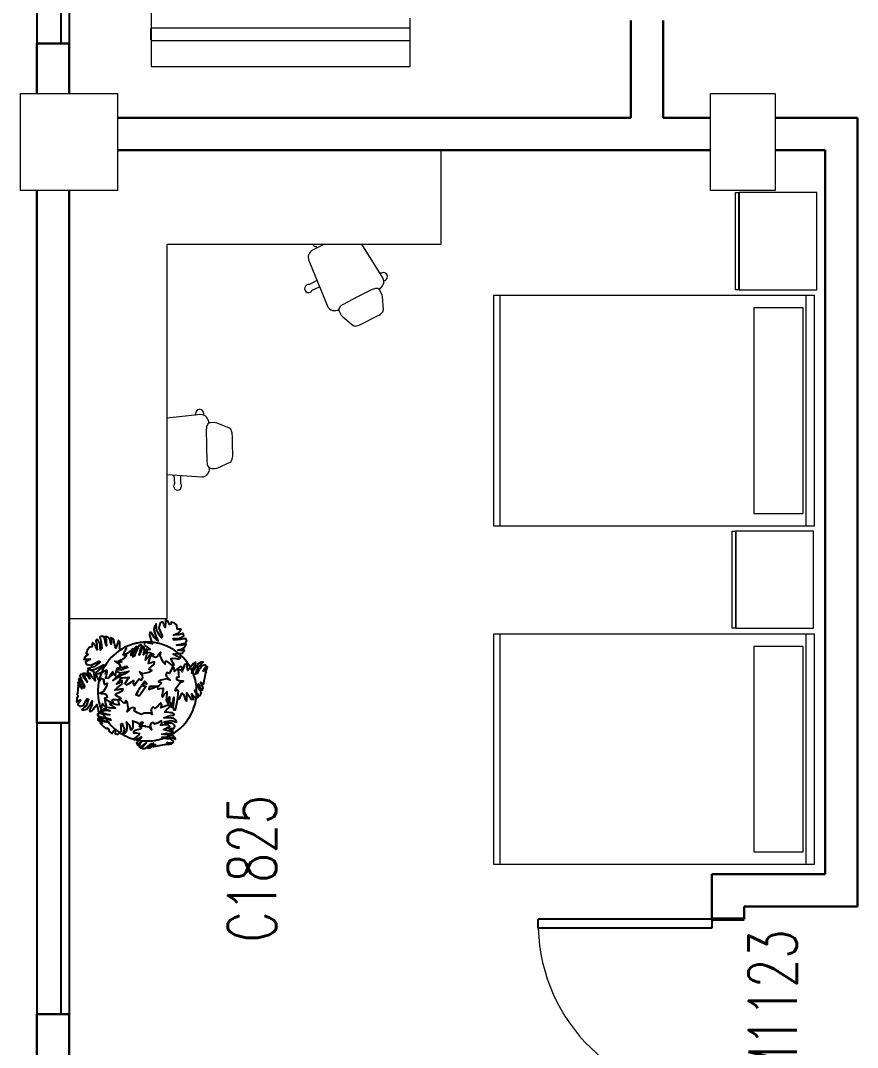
# Model space of a CAD drawing. Header units: inches. Extents: x 675 to 51927, y 19035 to 68555.
# Drawn here: x 8683 to 13852, y 39392 to 45736 of the extents above; entities that cross this region are included whole.
import ezdxf

# ---------------------------------------------------------------- set-up
doc = ezdxf.new("R2010")
doc.units = ezdxf.units.IN
doc.header["$LTSCALE"] = 0.5
doc.header["$MEASUREMENT"] = 0
for name, color, linetype in [('00 plants', 87, 'Continuous'), ('DOOR Single', 242, 'Continuous'), ('Window Exterior', 2, 'Continuous'), ('WINDOW_TEXT', 7, 'Continuous')]:
    doc.layers.add(name, color=color, linetype=linetype)
for name, color, linetype, lineweight in [('00I-FURN', 30, 'Continuous', 9), ('Column', 192, 'Continuous', 13), ('Wall', 113, 'Continuous', 50)]:
    doc.layers.add(name, color=color, linetype=linetype, lineweight=lineweight)
doc.styles.add('_TCH_WINDOW', font='SIMPLEX', dxfattribs={"height": 3.5, "bigfont": 'GBCBIG'})

# ---------------------------------------------------------------- blocks, each defined once
blk = doc.blocks.new('$WINLIB2D$00000004')
at = {"color": 0}
for points in [[(-0.5, 0.5), (-0.5, -0.5)], [(-0.5, 0.5), (0.5, 0.5)], [(0.5, -0.5), (0.5, 0.5)], [(-0.5, 0.2406), (0.5, 0.2406)], [(-0.5, -0.5), (0.5, -0.5)]]:
    blk.add_lwpolyline(points, dxfattribs=at)
blk = doc.blocks.new('$DorLib2D$00000001')
for p, q in [((0.45, 0.975), (0.5, 0.975)), ((0.45, 0), (0.45, 0.975)), ((0.5, 0), (0.5, 0.975)), ((0.5, 0), (0.45, 0))]:
    blk.add_line(p, q)
at = {"lineweight": 13}
blk.add_arc((0.475, 0), 0.975, 91.46928, 180, dxfattribs=at)

msp = doc.modelspace()

# ---------------------------------------------------------------- linework, layer by layer
at = {"layer": '00 plants', "flags": 128}
for points in [[(9447.4, 41881.5), (9457.8, 41871.9), (9471, 41861.8), (9484.2, 41851.5), (9466.7, 41847.7), (9456.3, 41836.6), (9468.1, 41834.2), (9480, 41831.5), (9492.3, 41827.1), (9504.6, 41822.5), (9500.6, 41809), (9516.2, 41804), (9528.1, 41809.9), (9532.9, 41816.1), (9537.6, 41822.3), (9542.2, 41828.4), (9546.7, 41834.5), (9542.8, 41812.2), (9551.7, 41794.4), (9560.4, 41776.8), (9575.5, 41760.7), (9577.4, 41779), (9585.4, 41778.4), (9593.3, 41772.6), (9601.1, 41766.7), (9616.8, 41754.7), (9631.1, 41756), (9626.4, 41765.4), (9621.6, 41774.8), (9612.1, 41793.6), (9623.1, 41796.4), (9642.7, 41794.1), (9652.7, 41793.1), (9662.8, 41792), (9671.7, 41798.5), (9665.8, 41801.3), (9660, 41804.1), (9654.3, 41806.9), (9648.7, 41809.7), (9643.1, 41812.6), (9637.6, 41815.4), (9626.7, 41821), (9637.4, 41823), (9648.1, 41825), (9656.5, 41825.8), (9664.9, 41826.7), (9681.6, 41828.5), (9688.6, 41837.9), (9695.4, 41847.2), (9682.1, 41845.4), (9668.6, 41843.6), (9653.9, 41847), (9666.4, 41849.8), (9678.8, 41852.7), (9688.3, 41858.9), (9697.5, 41864.9), (9701.8, 41874.2), (9705.8, 41883.4), (9695.6, 41880.3), (9685, 41877.1), (9675.5, 41877.4), (9665.8, 41877.6), (9646.2, 41878), (9660.7, 41881.1), (9674.8, 41884.2), (9678.3, 41884.9), (9680, 41885.3), (9681.7, 41885.7), (9688.5, 41887.2), (9701.6, 41890), (9709.9, 41904.7), (9706.8, 41911.8), (9703.6, 41918.8), (9695.8, 41917.4), (9687.8, 41915.8), (9671.2, 41912.4), (9652.2, 41910.9), (9632.7, 41908.9), (9624.9, 41917.9), (9643.5, 41918.5), (9652.7, 41918.6), (9661.8, 41918.6), (9665.7, 41920.9), (9669.6, 41923.2), (9673.5, 41925.4), (9675.4, 41926.4), (9677.3, 41927.5), (9679.1, 41928.5), (9681, 41929.6), (9682.9, 41930.6), (9684.7, 41931.6), (9686.5, 41932.6), (9688.4, 41933.6), (9690.2, 41934.6), (9692, 41935.5), (9689.9, 41942.8), (9687.5, 41950), (9684.2, 41949), (9682.6, 41948.5), (9681, 41948), (9679.3, 41947.4), (9677.7, 41946.9), (9676.1, 41946.3), (9674.4, 41945.7), (9672.8, 41945.1), (9671.1, 41944.5), (9667.8, 41943.3), (9664.5, 41942), (9661.1, 41940.6), (9645, 41940.7), (9628.7, 41939.9), (9636.3, 41943.4), (9640.1, 41945.1), (9643.8, 41946.6), (9647.5, 41948.1), (9651.3, 41949.5), (9655, 41950.8), (9658.7, 41952), (9659.8, 41953.5), (9660.9, 41955), (9662, 41956.5), (9663.1, 41958), (9667.2, 41963.9), (9671.3, 41969.6), (9672.3, 41971), (9673.4, 41972.3), (9674.4, 41973.7), (9675.4, 41975), (9669.1, 41975.6), (9662.8, 41976.2), (9656.6, 41976.7), (9650.3, 41977.1), (9650.2, 41980.1), (9650.1, 41981.6), (9650, 41983.1), (9649.9, 41984.6), (9649.8, 41986.1), (9649.6, 41987.5), (9649.5, 41989), (9649.3, 41990.5), (9649.2, 41991.9), (9649, 41993.4), (9648.8, 41994.9), (9648.6, 41996.3), (9648.4, 41997.8), (9648.1, 41999.2), (9647.9, 42000.7), (9631.3, 42014.5), (9622.4, 42016.9), (9613.7, 42019.1), (9613.5, 42017.7), (9613.2, 42016.3), (9612.9, 42014.8), (9612.6, 42013.4), (9612.3, 42011.9), (9612, 42010.5), (9611.6, 42009), (9611.3, 42007.5), (9603.2, 42005.5), (9594.5, 42023.4), (9586.2, 42027.3), (9577.9, 42030.9), (9577.8, 42019.9), (9577.4, 42008.7), (9576.7, 41997.4), (9576, 41985.8), (9568.9, 42003.5), (9565.5, 42012.4), (9562.2, 42021.4), (9554.3, 42018.3), (9546, 42015.2), (9543.7, 42007.2), (9541.5, 41999.2), (9537.1, 41983), (9542.5, 41970.4), (9547.8, 41957.9), (9553.1, 41945.3), (9558.2, 41932.6), (9552.9, 41923.3), (9546.2, 41933.5), (9539.4, 41943.7), (9532.5, 41953.8), (9525.6, 41963.9), (9522.9, 41985.8), (9521.6, 41996.9), (9520.4, 42008.2), (9515.8, 42001.8), (9511.3, 41995.4), (9508.9, 41983.2), (9506.6, 41971.2), (9512.8, 41952.1), (9518.8, 41933.2), (9525.6, 41918.6), (9532.3, 41903.9), (9521.3, 41913), (9510.3, 41922), (9500.4, 41939), (9490.2, 41956), (9482.5, 41955.9), (9480.1, 41939.2), (9484.1, 41925.9), (9487.8, 41912.7), (9492.6, 41899.4), (9497.3, 41886), (9485.7, 41888.3), (9474.2, 41890.7), (9462.7, 41894), (9451.3, 41897.3)], [(9160.3, 41591), (9160.3, 41579.8), (9161.9, 41557.6), (9165.2, 41535.5), (9170, 41513.8), (9173.4, 41502.4), (9176.5, 41492.4), (9184.4, 41471.6), (9193.9, 41451.4), (9204.8, 41432), (9211.7, 41421.5), (9217.1, 41413.4), (9230.7, 41395.7), (9245.6, 41379.1), (9261.7, 41363.6), (9271.8, 41355.1), (9278.8, 41349.4), (9296.9, 41336.4), (9316, 41324.8), (9321.5, 41321.9), (9335.8, 41314.6), (9348.6, 41309.1), (9356.3, 41305.9), (9377.4, 41298.7), (9399, 41293), (9405.8, 41291.8), (9420.9, 41289), (9443.1, 41286.5), (9465.4, 41285.7), (9487.6, 41286.5), (9495.3, 41287.4), (9509.8, 41289), (9524.9, 41291.8), (9531.7, 41293), (9553.3, 41298.7), (9574.4, 41305.9), (9582.1, 41309.1), (9594.9, 41314.6), (9609.2, 41321.9), (9614.8, 41324.8), (9633.8, 41336.4), (9651.9, 41349.4), (9658.9, 41355.1), (9669.1, 41363.6), (9685.1, 41379.1), (9700, 41395.7), (9713.6, 41413.4), (9719, 41421.5), (9725.9, 41432), (9736.8, 41451.4), (9746.3, 41471.6), (9754.3, 41492.4), (9757.3, 41502.4), (9760.7, 41513.8), (9765.5, 41535.5), (9768.8, 41557.6), (9770.4, 41579.8), (9770.5, 41591), (9770.4, 41602.1), (9768.8, 41624.4), (9765.5, 41646.4), (9760.7, 41668.2), (9757.3, 41679.6), (9754.3, 41689.6), (9746.3, 41710.4), (9736.8, 41730.6), (9725.9, 41750), (9719, 41760.5), (9713.6, 41768.6), (9700, 41786.3), (9685.1, 41802.9), (9669.1, 41818.3), (9658.9, 41826.8), (9651.9, 41832.6), (9633.8, 41845.6), (9614.8, 41857.2), (9609.2, 41860.1), (9594.9, 41867.4), (9582.1, 41872.9), (9574.4, 41876.1), (9553.3, 41883.3), (9531.7, 41889), (9524.9, 41890.2), (9509.8, 41893), (9495.3, 41894.6), (9487.6, 41895.4), (9465.4, 41896.3), (9443.1, 41895.4), (9435.5, 41894.6), (9420.9, 41893), (9405.8, 41890.2), (9399, 41889), (9377.4, 41883.3), (9356.3, 41876.1), (9348.6, 41872.9), (9335.8, 41867.4), (9321.5, 41860.1), (9316, 41857.2), (9296.9, 41845.6), (9278.8, 41832.6), (9271.8, 41826.8), (9261.7, 41818.3), (9245.6, 41802.9), (9230.7, 41786.3), (9217.1, 41768.6), (9211.7, 41760.5), (9204.8, 41750), (9193.9, 41730.6), (9184.4, 41710.4), (9176.5, 41689.6), (9173.4, 41679.6), (9170, 41668.2), (9165.2, 41646.4), (9161.9, 41624.4), (9160.3, 41602.1)], [(9638, 41592.9), (9644.7, 41613.9), (9656.3, 41630.1), (9668.3, 41646.6), (9689.4, 41654.8), (9682.3, 41655.3), (9675, 41655.9), (9667.5, 41656.6), (9659.9, 41657.4), (9649.3, 41664.2), (9647.4, 41679.4), (9661.8, 41682.7), (9661.3, 41694.9), (9660.9, 41707), (9659.1, 41717.7), (9657.4, 41728.3), (9671.7, 41725.4), (9675.3, 41720.9), (9678.7, 41727.3), (9684.4, 41737.8), (9670.6, 41745.5), (9658.9, 41737.3), (9646, 41726.4), (9633, 41715.6), (9632.3, 41733), (9622.3, 41744.6), (9617.6, 41733.7), (9613, 41723), (9606.6, 41712.3), (9600.2, 41701.8), (9586.6, 41707.7), (9580, 41694.6), (9585.1, 41682.9), (9590.9, 41677.4), (9596.5, 41671.9), (9601.9, 41666.4), (9607.2, 41660.9), (9586.2, 41669.3), (9568.1, 41665.2), (9550.5, 41661.4), (9534.8, 41652.3), (9552, 41646.5), (9551.2, 41639.7), (9545.6, 41634.4), (9540, 41629.2), (9529.3, 41619.4), (9530.1, 41606.9), (9538, 41608), (9546.2, 41609.3), (9563.3, 41612.4), (9564.7, 41601.7), (9560.8, 41584.7), (9558.8, 41576), (9556.7, 41567), (9560.7, 41556.6), (9563.8, 41561.2), (9566.9, 41565.7), (9570, 41570.1), (9573.1, 41574.4), (9576.2, 41578.7), (9579.4, 41582.9), (9585.6, 41591.4), (9585.9, 41580.9), (9586, 41570.3), (9585.4, 41562.2), (9584.7, 41554), (9583.2, 41537.3), (9589.1, 41527.4), (9594.8, 41517.4), (9596.5, 41531.2), (9597.8, 41545), (9603.4, 41558), (9603.3, 41545), (9603, 41532), (9605.5, 41520.4), (9607.6, 41508.9), (9613, 41500.8), (9618, 41492.8), (9619.3, 41504.9), (9620.2, 41517.2), (9622.9, 41526.7), (9625.4, 41536.2), (9629.9, 41555.3), (9629.2, 41540), (9628.1, 41524.8), (9627.7, 41521), (9627.5, 41519.1), (9627.3, 41517.2), (9626.4, 41509.6), (9623.9, 41494.5), (9629.6, 41478.6), (9634.8, 41478.5), (9639.9, 41478.5), (9642.6, 41488.1), (9645, 41497.7), (9648.6, 41517), (9653, 41537.2), (9655.5, 41552.3), (9653.6, 41554.9), (9655.6, 41574.6), (9656.7, 41584.3), (9657.8, 41593.9), (9654.6, 41600.9)], [(9437.1, 41633.5), (9437.6, 41626.5), (9445.6, 41625.7), (9453.8, 41625.1), (9456.1, 41624.9), (9456.4, 41624), (9452, 41616.6), (9444, 41603.9), (9435.5, 41590.9), (9426.6, 41577.6), (9417.1, 41564.1), (9417.1, 41564.1), (9414.2, 41564.4), (9410.4, 41565.2), (9406.4, 41566.3), (9402.1, 41567.9), (9397.4, 41569.8), (9394.9, 41571), (9398.4, 41576.9), (9404.7, 41587.3), (9410.7, 41597.1), (9416.5, 41606.4), (9422, 41615.1), (9427.3, 41623.2), (9432.4, 41630.7), (9436.9, 41637.2)], [(9462.9, 41637.2), (9461.1, 41637.4), (9452.8, 41638.3), (9444.7, 41639.4), (9439, 41640.2), (9441.8, 41644.1), (9446.2, 41650), (9450, 41654.9), (9454.1, 41650), (9458.7, 41643.8), (9462.6, 41637.8)], [(9480.6, 41623.8), (9487.4, 41623.6), (9504.7, 41623.6), (9515.8, 41623.7), (9527.1, 41624.1), (9533.4, 41624.4), (9527.5, 41621.8), (9519.6, 41618.5), (9512.2, 41615.5), (9505.1, 41612.7), (9498.5, 41610.3), (9492.4, 41608), (9486.7, 41606.1), (9481.4, 41604.4), (9477.7, 41603.3), (9478.3, 41606.2), (9481.1, 41617.9), (9481.1, 41621.6)], [(9378.4, 41336.2), (9388.3, 41335.7), (9398.4, 41335), (9418.8, 41332.7), (9414, 41324), (9399.7, 41312.1), (9392.5, 41306.1), (9385.2, 41300), (9384.3, 41291.8), (9390.2, 41294.4), (9396.1, 41296.8), (9401.9, 41299.2), (9407.6, 41301.5), (9413.4, 41303.7), (9419.1, 41305.9), (9430.5, 41310.2), (9425, 41302.6), (9419.6, 41295.2), (9414.7, 41289.8), (9409.9, 41284.5), (9400.1, 41274.2), (9402.4, 41266.7), (9404.6, 41259.8), (9412.3, 41267.3), (9420, 41275.4), (9432.4, 41282.3), (9426.1, 41274.1), (9419.9, 41266.3), (9418, 41259.1), (9416.2, 41252.7), (9419.8, 41247.9), (9423.5, 41243.9), (9428.5, 41248.8), (9433.7, 41254.5), (9440.4, 41259), (9447.2, 41263.8), (9460.6, 41274.2), (9453.2, 41265.2), (9445.8, 41257.1), (9443.9, 41255.1), (9443, 41254.2), (9442.1, 41253.3), (9438.5, 41249.8), (9431.2, 41243.8), (9435.2, 41238.4), (9442.2, 41238.4), (9449.2, 41238.7), (9454.1, 41241), (9458.9, 41243.8), (9468.3, 41251), (9480.4, 41260.1), (9492.3, 41270.5), (9504.1, 41271.7), (9491.8, 41262.2), (9485.6, 41257.8), (9479.2, 41253.7), (9478.1, 41251.6), (9476.9, 41249.6), (9475.6, 41247.8), (9474.9, 41246.9), (9474.3, 41246.1), (9473.6, 41245.4), (9472.9, 41244.7), (9472.2, 41244), (9471.5, 41243.4), (9470.8, 41242.9), (9470.1, 41242.4), (9469.3, 41241.9), (9468.6, 41241.5), (9474.6, 41242.4), (9480.8, 41243.9), (9482.7, 41244.3), (9483.6, 41244.6), (9484.5, 41244.9), (9485.4, 41245.2), (9486.3, 41245.6), (9487.2, 41246), (9488.1, 41246.4), (9488.9, 41246.8), (9489.8, 41247.3), (9491.4, 41248.3), (9493.1, 41249.4), (9494.6, 41250.6), (9506.3, 41256.7), (9517.2, 41263.9), (9514.2, 41259.8), (9512.7, 41258), (9511.1, 41256.3), (9509.4, 41254.8), (9507.6, 41253.3), (9506.8, 41252.8), (9504, 41252.5), (9504.2, 41252), (9504.3, 41251.6), (9504.4, 41251.3), (9503.7, 41250.9), (9503.8, 41250.6), (9504, 41250.3), (9504.1, 41250.1), (9504.2, 41250), (9504.5, 41250), (9506.6, 41250.5), (9529.8, 41256), (9560.3, 41262.2), (9574.2, 41264.3), (9579.4, 41264.9), (9597.5, 41266.4), (9606.7, 41266.6), (9615.7, 41267), (9608.4, 41268.5), (9601.1, 41270.7), (9593.7, 41273.4), (9586.1, 41276.5), (9603.6, 41275), (9612.3, 41274), (9620.9, 41272.8), (9624.4, 41276.8), (9627.9, 41281.5), (9623.7, 41285.4), (9619.3, 41289.2), (9610.5, 41297), (9597.8, 41298.2), (9585.1, 41299.5), (9572.4, 41300.9), (9559.7, 41302.5), (9556.4, 41308.9), (9568.4, 41308.9), (9580.4, 41309), (9592.4, 41309.4), (9604.3, 41309.8), (9622, 41304), (9631, 41300.9), (9640.1, 41297.5), (9638.4, 41302.4), (9636.7, 41307.3), (9629.4, 41312.9), (9622.2, 41318.2), (9604.3, 41321), (9586.5, 41324.1), (9571.1, 41325.8), (9555.7, 41328.2), (9569.8, 41330.5), (9583.9, 41332.9), (9603, 41332.2), (9622.2, 41332.2), (9627.2, 41336.5), (9616.8, 41343), (9604.4, 41345.4), (9592.1, 41348.5), (9578.8, 41351.7), (9565.4, 41355.7), (9575, 41360.7), (9584.6, 41365.6), (9594.9, 41369.9), (9605.3, 41374.1), (9595.5, 41384.6), (9580.8, 41384.8), (9563.8, 41383.8), (9546.6, 41382.8), (9555.2, 41395.3), (9552.9, 41409), (9543.1, 41403.8), (9533.1, 41398.5), (9521.4, 41393.8), (9509.7, 41389), (9501.3, 41400.5), (9487.3, 41393.3), (9484.6, 41381.5), (9486.5, 41374.5), (9488.5, 41367.7), (9490.4, 41361.1), (9492.3, 41354.7), (9477.1, 41370.1), (9457.3, 41374.4), (9437.8, 41378.4), (9415.8, 41376.2), (9429.1, 41364.7), (9423.7, 41359.2), (9414.3, 41356.5), (9404.9, 41353.6), (9386.1, 41347.5)]]:
    msp.add_lwpolyline(points, close=True, dxfattribs=at)
for points in [[(9216.9, 41723.1), (9215.2, 41711.2), (9213.6, 41699.5), (9211, 41687.7), (9208.3, 41675.9), (9224.5, 41673.7), (9233.6, 41685.1), (9243.2, 41699.4), (9252.9, 41713.7), (9258, 41696.7), (9270.5, 41687.5), (9272.2, 41699.6), (9274, 41711.7), (9277.5, 41724.4), (9281.2, 41737.2), (9295.6, 41734.7), (9299.2, 41750.8), (9291.9, 41762), (9285, 41766), (9278.2, 41770.1), (9271.6, 41774), (9265, 41777.8), (9288, 41776.4), (9305.2, 41787.1), (9322.1, 41797.7), (9336.6, 41814.4), (9318, 41814.3), (9317.6, 41822.3), (9322.5, 41830.8), (9327.4, 41839.2), (9337.3, 41856), (9334.3, 41870), (9325.7, 41864.4), (9317.1, 41858.7), (9299.5, 41847.2), (9295.6, 41857.9), (9295.9, 41877.6), (9296, 41887.7), (9296, 41897.9), (9289, 41906.1), (9286.8, 41899.9), (9284.6, 41893.9), (9282.3, 41887.9), (9280.1, 41882), (9277.8, 41876.2), (9275.5, 41870.4), (9270.9, 41858.9), (9268.1, 41869.4), (9265.2, 41879.8), (9263.7, 41888.1), (9262.2, 41896.4), (9259.2, 41912.9), (9249.7, 41918.9), (9240.4, 41924.8), (9242.9, 41911.7), (9245.5, 41898.4), (9243.3, 41883.3), (9239.6, 41895.6), (9236.1, 41907.6), (9229.6, 41916.5), (9223.3, 41925.1), (9214.4, 41928.5), (9205.8, 41931.5), (9209, 41921.6), (9212.3, 41911.3), (9212.5, 41901.8), (9212.9, 41892.1), (9213.8, 41872.5), (9209.8, 41886.6), (9206.2, 41900.4), (9205.3, 41903.8), (9204.8, 41905.5), (9204.4, 41907.2), (9202.7, 41913.8), (9199.7, 41926.7), (9186.3, 41933.6), (9180, 41929.9), (9173.8, 41925.9), (9175, 41918.2), (9176.4, 41910.3), (9180, 41894.1), (9182.2, 41875.2), (9185.1, 41855.9), (9177, 41847.2), (9175.5, 41865.7), (9175, 41874.9), (9174.6, 41884), (9172.4, 41887.7), (9170.2, 41891.4), (9168.1, 41895), (9167.1, 41896.9), (9166.2, 41898.7), (9165.2, 41900.4), (9164.3, 41902.2), (9163.4, 41904), (9162.5, 41905.8), (9161.7, 41907.5), (9160.8, 41909.3), (9160, 41911), (9159.2, 41912.7), (9153.1, 41910), (9147.1, 41906.9), (9147.8, 41903.7), (9148.2, 41902.1), (9148.6, 41900.5), (9149, 41898.9), (9149.4, 41897.3), (9149.9, 41895.7), (9150.4, 41894.1), (9150.9, 41892.5), (9151.4, 41890.9), (9152.4, 41887.7), (9153.6, 41884.5), (9154.8, 41881.2), (9155, 41865), (9156.3, 41848.7), (9152.8, 41856), (9151.2, 41859.7), (9149.7, 41863.3), (9148.3, 41866.9), (9147.1, 41870.5), (9145.9, 41874.1), (9144.9, 41877.8), (9143.6, 41878.7), (9142.3, 41879.7), (9141.1, 41880.7), (9139.8, 41881.6), (9135.1, 41885.3), (9130.8, 41888.9), (9129.8, 41889.9), (9128.9, 41890.8), (9127.9, 41891.7), (9127, 41892.7), (9126.1, 41886.2), (9125.2, 41879.8), (9124.5, 41873.4), (9123.8, 41867.1), (9121.4, 41866.7), (9120.3, 41866.5), (9119.1, 41866.2), (9117.9, 41866), (9116.8, 41865.8), (9115.7, 41865.5), (9114.5, 41865.3), (9113.4, 41865), (9112.3, 41864.7), (9111.2, 41864.4), (9110.2, 41864.1), (9109.1, 41863.8), (9108, 41863.5), (9107, 41863.1), (9106, 41862.7), (9094.2, 41844.8), (9091, 41835.6), (9088.1, 41826.5), (9089.1, 41826.3), (9090.2, 41826.2), (9091.3, 41826), (9092.4, 41825.8), (9093.5, 41825.6), (9094.6, 41825.4), (9095.8, 41825.2), (9096.9, 41825), (9098.2, 41817), (9082.5, 41806.6), (9078.5, 41797.8), (9074.9, 41789), (9084.7, 41790), (9094.8, 41790.7), (9105.3, 41791.1), (9115.9, 41791.5), (9099.8, 41782.6), (9091.6, 41778.4), (9083.3, 41774.2), (9086.3, 41766.6), (9089.7, 41758.6), (9097.4, 41757.1), (9105.1, 41755.7), (9120.8, 41752.9), (9132.4, 41759.6), (9143.9, 41766.1), (9155.5, 41772.7), (9167.3, 41779.1), (9176.6, 41774.7), (9167.3, 41766.9), (9158, 41759.1), (9148.8, 41751.2), (9139.7, 41743.3), (9119.1, 41738.5), (9108.6, 41736.1), (9097.9, 41733.7), (9104.4, 41729.8), (9110.8, 41725.9), (9122.6, 41724.7), (9134.2, 41723.7)], [(9291.4, 41706.8), (9307.7, 41708.6), (9324, 41710.2), (9337.8, 41713.4), (9352.1, 41716.2), (9340.6, 41708.1), (9329.2, 41699.9), (9312.5, 41694.3), (9296.1, 41688.4), (9293.2, 41681.3), (9304.2, 41675.6), (9315.6, 41676.5), (9327.4, 41677.1), (9340.1, 41678.4), (9353.6, 41679.5), (9346.8, 41669.3), (9340.1, 41659.3), (9332.4, 41649.5), (9324.7, 41639.9), (9337.4, 41632.2), (9350.7, 41639.2), (9365.7, 41648.6), (9380.9, 41658.1), (9378.2, 41640.6), (9385.8, 41627.6), (9392.7, 41638), (9399.5, 41648.3), (9408.1, 41658.7), (9416.7, 41669.1), (9429.1, 41661.4), (9438.5, 41674.9), (9436, 41688), (9431.4, 41694.3), (9426.9, 41700.5), (9422.5, 41706.5), (9418.2, 41712.4), (9437.9, 41702.8), (9457.2, 41706.5), (9476, 41710.3), (9494.3, 41720.7), (9477.9, 41727.3), (9480.3, 41735), (9487.4, 41741.2), (9494.3, 41747.3), (9508, 41759.8), (9510, 41774), (9501.3, 41771.6), (9492.4, 41769.2), (9473.9, 41764.5), (9474.6, 41775.8), (9482.3, 41794), (9486.2, 41803.2), (9490.2, 41812.6), (9488.1, 41822.5), (9483.9, 41817.6), (9479.8, 41812.7), (9475.6, 41808), (9471.5, 41803.3), (9467.3, 41798.7), (9463.2, 41794.1), (9454.9, 41785.1), (9456.8, 41795.7), (9458.7, 41806.3), (9461, 41814.4), (9463.3, 41822.5), (9466.8, 41834.4), (9456.3, 41836.6), (9464.4, 41845.3), (9463.5, 41847.1), (9459.3, 41855.4), (9455.1, 41842.7), (9451.2, 41829.8), (9442.9, 41816.8), (9445.4, 41829.2), (9448.1, 41841.3), (9447.4, 41851.4), (9447, 41861), (9442.5, 41866.8), (9438.4, 41872.1), (9435.2, 41862.4), (9432.4, 41852.1), (9427.9, 41843.5), (9423.6, 41834.7), (9415.5, 41816.6), (9418.9, 41830.7), (9422.7, 41844.3), (9423.7, 41847.6), (9424.2, 41849.3), (9424.8, 41850.9), (9426.9, 41857.3), (9431.8, 41869.6), (9427.6, 41879.4), (9421.9, 41877.9), (9416.2, 41876.1), (9412.1, 41869.2), (9408.4, 41861.9), (9401.8, 41846.6), (9393.9, 41829), (9387, 41810.7), (9377.3, 41805.4), (9384.9, 41822.6), (9389, 41831), (9393.3, 41839.1), (9393.8, 41843.1), (9394.4, 41847), (9395.2, 41850.8), (9395.6, 41852.6), (9396.1, 41854.5), (9396.6, 41856.3), (9397.1, 41858.1), (9397.7, 41859.8), (9398.3, 41861.6), (9399, 41863.3), (9399.7, 41865), (9400.4, 41866.7), (9401.1, 41868.3), (9396.9, 41867.3), (9392.8, 41866), (9390.9, 41863.2), (9390, 41861.7), (9389.1, 41860.3), (9388.2, 41858.9), (9387.3, 41857.4), (9386.5, 41855.9), (9385.7, 41854.5), (9384.9, 41853), (9384.2, 41851.5), (9382.7, 41848.4), (9381.4, 41845.3), (9380.2, 41842.2), (9371.5, 41827.9), (9363.9, 41813.1), (9365.5, 41820.6), (9366.4, 41824.2), (9367.5, 41827.8), (9368.7, 41831.4), (9370.1, 41834.8), (9371.6, 41838.3), (9373.3, 41841.7), (9373.3, 41842.8), (9373.3, 41844), (9373.4, 41845.1), (9373.5, 41846.1), (9374.4, 41850.2), (9376.1, 41854), (9376.7, 41854.9), (9377.3, 41855.8), (9377.9, 41856.6), (9378.7, 41857.5), (9373.4, 41852.4), (9368.3, 41847.4), (9363.3, 41842.3), (9358.4, 41837.2), (9357.6, 41837.3), (9357.1, 41837.3), (9356.8, 41837.3), (9356.4, 41837.3), (9356.1, 41837.3), (9355.7, 41837.2), (9355.4, 41837.2), (9355.2, 41837.1), (9354.9, 41837), (9354.6, 41836.9), (9354.4, 41836.7), (9354.2, 41836.6), (9354, 41836.4), (9353.7, 41836.1), (9337.6, 41823.3), (9328, 41816.8), (9324.4, 41814.3), (9336.6, 41814.4)], [(9213.6, 41699.5), (9214.4, 41705.4), (9206.3, 41700.2), (9211.6, 41707.1), (9214.3, 41710.4), (9215.3, 41711.6), (9216.9, 41723.1), (9203.9, 41717), (9191.2, 41710.8), (9178.7, 41705.7), (9166.3, 41700.4), (9150.4, 41701.2), (9149.7, 41708.8), (9165.2, 41720.7), (9180.7, 41732.3), (9188.7, 41744.2), (9196.8, 41756.1), (9183, 41748), (9169.4, 41739.7), (9151.8, 41731.8), (9134.2, 41723.7), (9130.4, 41724), (9132.5, 41719.5), (9137.3, 41709.6), (9122.5, 41720.3), (9115.7, 41725.4), (9110.8, 41725.9), (9105.7, 41729), (9102, 41724.8), (9096.2, 41717.7), (9098.1, 41709.9), (9099.4, 41705.2), (9103.1, 41704.2)], [(9299.2, 41750.8), (9296.4, 41738.2), (9305.6, 41740.1), (9316.9, 41742.4), (9328.2, 41744.7), (9339.7, 41746.8), (9344.7, 41739.8), (9334.3, 41735.7), (9324.1, 41731.6), (9313.9, 41727.3), (9303.9, 41723), (9286.9, 41725.1), (9278.1, 41726.2), (9278.1, 41726.2), (9277.5, 41724.4), (9275.3, 41716.4), (9275.4, 41716.2), (9283.5, 41711.5)], [(9305.2, 41787.1), (9293.6, 41779.9), (9294.9, 41779.4), (9301.7, 41776.8), (9308.9, 41773.9), (9293.6, 41770.9), (9285.9, 41769.6), (9280.4, 41768.8), (9285, 41766)], [(9653.6, 41554.9), (9661.6, 41543.7), (9666.4, 41552.8), (9671.5, 41561.9), (9682.3, 41580), (9689.2, 41572.6), (9695.5, 41555.4), (9698.7, 41546.7), (9702, 41538), (9710.1, 41534.4), (9710, 41540.8), (9709.9, 41547), (9709.8, 41553.1), (9709.8, 41559.2), (9709.9, 41565.2), (9709.9, 41571.2), (9710.1, 41583.1), (9715.8, 41575.6), (9721.3, 41568.1), (9725, 41561.9), (9728.6, 41555.7), (9735.7, 41543.6), (9744.8, 41543.4), (9753.5, 41543.5), (9748.2, 41552.8), (9742.5, 41562.3), (9740.1, 41575.8), (9746.5, 41567.5), (9752.5, 41559.4), (9759.7, 41555.7), (9766.3, 41552.2), (9773.6, 41554.4), (9780.2, 41557), (9776.1, 41562.6), (9771.5, 41568.8), (9769.1, 41576.2), (9766.4, 41583.8), (9760.5, 41599.3), (9767.3, 41589.8), (9773.5, 41580.7), (9775, 41578.5), (9775.7, 41577.4), (9776.3, 41576.3), (9779, 41572.1), (9783.5, 41564.1), (9793.1, 41567.3), (9796.4, 41574), (9799.5, 41580.8), (9797.9, 41585.4), (9795.9, 41590.2), (9790.6, 41600.2), (9784.9, 41613.7), (9778, 41627.6), (9781.7, 41638.9), (9787.4, 41624.9), (9789.9, 41618), (9792.1, 41611.2), (9794.4, 41609.6), (9796.4, 41608.2), (9798.4, 41606.7), (9799.3, 41606), (9800.1, 41605.3), (9801, 41604.7), (9801.7, 41604), (9802.5, 41603.3), (9803.2, 41602.7), (9803.8, 41602), (9804.5, 41601.4), (9805, 41600.8), (9805.6, 41600.2), (9808.1, 41606.7), (9810.3, 41613.5), (9809.8, 41615), (9809.6, 41615.7), (9809.3, 41616.5), (9809, 41617.2), (9808.7, 41618), (9808.3, 41618.7), (9807.9, 41619.5), (9807.5, 41620.2), (9807.1, 41621), (9806.2, 41622.5), (9805.1, 41624), (9803.9, 41625.6), (9801, 41637.5), (9796.8, 41649.2), (9800.6, 41645.6), (9802.3, 41643.9), (9803.9, 41642.1), (9805.3, 41640.3), (9806.6, 41638.5), (9807.8, 41636.7), (9808.8, 41634.8), (9809.5, 41635.1), (9810.2, 41635.3), (9810.9, 41635.6), (9811.5, 41635.9), (9813.5, 41637.3), (9814.8, 41638.8), (9815, 41639.2), (9815.1, 41639.5), (9815.2, 41639.9), (9815.8, 41644.9), (9816.3, 41649.4), (9816.6, 41653.8), (9816.9, 41658.3), (9817.6, 41660.6), (9817.9, 41661.7), (9818.2, 41662.9), (9818.5, 41664.1), (9818.7, 41665.3), (9818.9, 41666.6), (9820.3, 41675.4), (9827.6, 41707.6), (9827.9, 41708.4), (9828.2, 41709.3), (9828.4, 41710.2), (9828.6, 41711.2), (9828.8, 41712.1), (9828.9, 41713.1), (9826.7, 41707.6), (9826.4, 41709.7), (9833.8, 41727.7), (9836.2, 41735.6), (9838.3, 41743.4), (9832.4, 41736.4), (9826.1, 41729.8), (9819.3, 41723.3), (9812, 41716.9), (9821.4, 41732.8), (9826.3, 41740.7), (9831.4, 41748.4), (9827.9, 41752.5), (9823.7, 41756.8), (9817.6, 41754), (9811.4, 41751), (9798.9, 41745), (9792, 41733.5), (9785.1, 41722), (9778.1, 41710.6), (9770.9, 41699.3), (9762.5, 41698.2), (9767.6, 41709.3), (9772.6, 41720.5), (9777.3, 41731.7), (9782, 41743), (9796.1, 41757.8), (9803.4, 41765.2), (9811, 41772.7), (9804.9, 41772.6), (9798.8, 41772.5), (9789.5, 41767.3), (9780.5, 41762.2), (9769.6, 41746.2), (9758.5, 41730.5), (9750.2, 41716.9), (9741.4, 41703.4), (9744.6, 41717.1), (9747.7, 41730.8), (9756.5, 41748.2), (9764.8, 41766.1), (9762.3, 41772), (9750.3, 41764.1), (9742.3, 41753.3), (9733.9, 41742.9), (9725.3, 41731.8), (9715.9, 41720.9), (9714.2, 41731.2), (9712.6, 41741.4), (9711.9, 41752), (9711.3, 41762.6), (9696.7, 41757.3), (9691.3, 41744.4), (9686.3, 41729), (9681.3, 41713.4), (9671.7, 41725.4)], [(9140.9, 41680.9), (9141.6, 41674.7), (9142.2, 41668.6), (9143.4, 41656.4), (9136.8, 41664.9), (9130.2, 41673.4), (9125.7, 41680.5), (9121.2, 41687.6), (9112.4, 41701.9), (9103.1, 41704.2), (9094.1, 41706.6), (9100.7, 41695), (9107.7, 41683.5), (9111.8, 41668.7), (9104.3, 41678.8), (9097.1, 41688.9), (9089.1, 41695.1), (9081.7, 41701.3), (9074.4, 41701.8), (9067.7, 41702.2), (9072.8, 41693.4), (9078.5, 41684.5), (9081.9, 41675.4), (9085.6, 41666.3), (9093.6, 41648.2), (9085.4, 41660.1), (9077.8, 41672), (9076, 41675), (9075.2, 41676.5), (9074.3, 41678), (9071, 41683.9), (9065.1, 41695.6), (9055, 41699.1), (9052.3, 41693.8), (9049.8, 41688.4), (9052.3, 41680.8), (9055.2, 41673.1), (9062.2, 41658), (9070, 41640.4), (9078.9, 41623), (9076.4, 41612.2), (9068.7, 41629.4), (9065.2, 41638), (9062, 41646.7), (9059.4, 41649.7), (9056.9, 41652.8), (9054.7, 41655.9), (9053.6, 41657.4), (9052.5, 41659), (9051.5, 41660.6), (9050.5, 41662.2), (9049.6, 41663.8), (9048.7, 41665.4), (9047.9, 41667), (9047.1, 41668.7), (9046.3, 41670.3), (9045.5, 41672), (9043.5, 41668.2), (9041.7, 41664.3), (9042.5, 41661), (9043, 41659.3), (9043.5, 41657.7), (9043.9, 41656.1), (9044.5, 41654.4), (9045, 41652.9), (9045.6, 41651.3), (9046.1, 41649.7), (9046.8, 41648.1), (9048.1, 41645), (9049.5, 41642), (9051, 41639), (9055.8, 41622.9), (9061.8, 41607.4), (9057.3, 41613.6), (9055.2, 41616.7), (9053.2, 41619.9), (9051.4, 41623.2), (9049.7, 41626.5), (9048.2, 41630), (9046.8, 41633.5), (9045.9, 41634.3), (9045.1, 41635), (9044.3, 41635.8), (9043.6, 41636.6), (9041.2, 41640), (9039.5, 41643.8), (9039.2, 41644.8), (9039, 41645.9), (9038.8, 41647), (9038.6, 41648.1), (9038.9, 41640.8), (9039.2, 41633.6), (9039.6, 41626.4), (9040.2, 41619.4), (9039.5, 41618.8), (9039.3, 41618.6), (9039, 41618.3), (9038.8, 41618), (9038.5, 41617.7), (9038.4, 41617.5), (9038.2, 41617.2), (9038.1, 41616.9), (9038, 41616.7), (9037.9, 41616.4), (9037.8, 41616.2), (9037.8, 41615.9), (9037.8, 41615.6), (9037.8, 41615.2), (9036.6, 41594.7), (9035, 41583.2), (9033.5, 41572), (9033.7, 41571.8), (9033.8, 41571.6), (9034.1, 41571.4), (9034.3, 41571.2), (9034.6, 41571), (9035, 41570.8), (9035.3, 41570.6), (9035.8, 41570.5), (9037.2, 41561.9), (9031.4, 41548), (9030.2, 41537.4), (9029.2, 41526.9), (9034.7, 41530.3), (9040.7, 41533.6), (9047.2, 41536.9), (9054.1, 41540.3), (9046.2, 41527), (9042, 41520.3), (9037.6, 41513.7), (9041.9, 41507.1), (9046.9, 41500.4), (9053, 41501.5), (9059.1, 41502.7), (9071.3, 41505.3), (9077.1, 41515.3), (9082.9, 41525.2), (9088.8, 41535.1), (9094.9, 41545.1), (9103.5, 41544.2), (9099.6, 41533.7), (9095.8, 41523.3), (9092.2, 41512.9), (9088.7, 41502.6), (9075.8, 41491.3), (9069.1, 41485.6), (9062.1, 41479.7), (9068.4, 41478.2), (9074.7, 41476.9), (9083.7, 41479.7), (9092.4, 41482.5), (9101.9, 41495.8), (9111.6, 41509), (9118.5, 41521.4), (9126, 41533.9), (9124.3, 41519.9), (9122.8, 41505.9), (9115.8, 41489.8), (9109.2, 41473.7), (9112.6, 41466.8), (9124.2, 41471.1), (9131.1, 41480.2), (9138.5, 41489.3), (9146.1, 41499.7), (9154.3, 41510.4), (9157.3, 41498.6), (9160.3, 41486.9), (9162.4, 41474.7), (9164.4, 41462.5), (9178.6, 41466.8), (9182.4, 41481.4), (9185.4, 41498.9), (9188.4, 41516.5), (9199.6, 41502.8), (9214.4, 41499.8), (9211.3, 41511.8), (9208.1, 41523.8), (9206.2, 41537.2), (9204.2, 41550.5)], [(9140.9, 41680.9), (9140.2, 41687.1), (9139.5, 41693.4), (9138.6, 41699.7), (9137.7, 41706.1), (9146.5, 41701.1), (9150.9, 41691.8), (9155.1, 41682.7), (9163.5, 41664.9), (9171.4, 41656.8), (9180.3, 41673.7), (9180.5, 41674.1), (9184.8, 41671.7), (9194.6, 41667.3), (9197.8, 41665.9), (9197.8, 41660.5), (9197.8, 41651.2), (9197.7, 41641.8), (9201.8, 41634.9), (9217.6, 41642.7), (9213.2, 41622.1), (9203.4, 41605.6), (9193.3, 41588.7), (9173, 41580.5), (9180.2, 41579.7), (9187.6, 41579), (9195.2, 41578.2), (9203, 41577.5), (9214.5, 41570.6), (9218.2, 41554.5), (9204.2, 41550.5), (9205.1, 41544.7), (9218.7, 41536.9), (9236, 41526.9), (9257.3, 41521.7), (9248.4, 41538.1), (9255.3, 41542), (9264.9, 41541.6), (9274.5, 41541), (9293.7, 41539.6), (9304.4, 41548.7), (9295.6, 41553.8), (9286.7, 41559), (9268.7, 41569.5), (9276.3, 41577.9), (9293.8, 41586.8), (9302.7, 41591.4), (9311.7, 41596.1), (9315.9, 41606.3), (9309.5, 41605.4), (9303.1, 41604.6), (9296.8, 41603.8), (9290.5, 41603.1), (9284.3, 41602.4), (9278.2, 41601.7), (9265.9, 41600.4), (9273.9, 41607.9), (9281.9, 41615.5), (9288.6, 41620.7), (9295.3, 41626), (9308.7, 41636.6), (9310, 41648.2), (9311.2, 41659.6), (9300.4, 41650.9), (9289.6, 41642.1), (9275.1, 41636.9), (9284.5, 41646.1), (9293.8, 41655.1), (9299, 41665.4), (9304.1, 41675.4), (9304.1, 41675.7), (9293.2, 41681.3), (9296.1, 41688.3), (9294.8, 41687), (9286.8, 41678.7), (9278.2, 41673.8), (9269.6, 41668.8), (9252.3, 41658.5), (9263.3, 41668.9), (9274.3, 41679.1), (9277, 41681.6), (9278.3, 41682.8), (9279.7, 41684), (9285, 41688.9), (9295.6, 41698.2), (9296.2, 41707.3), (9291.4, 41706.8), (9283.5, 41711.5), (9275.9, 41715.9), (9274.9, 41715.1), (9274, 41711.7)], [(9258, 41696.7), (9257, 41700.1), (9241.1, 41688.9), (9230.1, 41680.7), (9224.5, 41673.7)], [(9136.8, 41664.9), (9138.3, 41663), (9143.1, 41659.6), (9142.2, 41668.6)], [(9197.8, 41651.2), (9197.8, 41660.5), (9197.8, 41665.9), (9194.6, 41667.3)], [(9604.4, 41345.4), (9613.3, 41343.7), (9614.2, 41344.1), (9623.6, 41348.8), (9617.9, 41351.7), (9611.9, 41355.1), (9605.7, 41358.9), (9599.2, 41363.1), (9614.7, 41363.2), (9622.6, 41363.1), (9630.5, 41362.8), (9633.9, 41369.9), (9637, 41377.6), (9632.9, 41382.2), (9628.7, 41386.8), (9620.1, 41396), (9608.6, 41395.7), (9597.1, 41395.5), (9585.6, 41395.4), (9573.9, 41395.4), (9570.2, 41403.2), (9581.2, 41405.3), (9592, 41407.5), (9602.8, 41409.8), (9613.4, 41412.2), (9629.8, 41407), (9638.2, 41404.3), (9646.8, 41401.4), (9644.8, 41407.5), (9642.7, 41413.6), (9635.6, 41419.8), (9628.6, 41425.8), (9612.3, 41427), (9596, 41428.4), (9581.8, 41427.9), (9567.3, 41427.7), (9580.1, 41433.6), (9592.8, 41439.6), (9610.2, 41442), (9627.4, 41444.8), (9631.6, 41451.3), (9621.8, 41458.9), (9610.4, 41460.1), (9598.8, 41461.7), (9586, 41462.7), (9572.6, 41464.1), (9581.1, 41472.9), (9589.6, 41481.5), (9598.9, 41489.7), (9608.3, 41497.8), (9597.2, 41507.6), (9582.8, 41503.2), (9566.3, 41496.7), (9549.6, 41490.2), (9555.5, 41506.8), (9550.4, 41521), (9541.8, 41512.1), (9533.1, 41503.2), (9522.7, 41494.6), (9512.4, 41485.9), (9501.7, 41495.8), (9492.1, 41486.3), (9489.9, 41476.7), (9490, 41470.9), (9492.5, 41465.7), (9496.5, 41448.5), (9485.4, 41456.7), (9480.6, 41456.7), (9475.7, 41456.6), (9465.7, 41456.6), (9446.6, 41456.3), (9427.2, 41449.6), (9427.5, 41449.8), (9416.5, 41454.7), (9405.7, 41459.5), (9394.8, 41466), (9384.1, 41472.4), (9390.4, 41485.7), (9377, 41492.3), (9364.8, 41487.5), (9359.1, 41481.9), (9353.3, 41476.5), (9347.6, 41471.3), (9342, 41466.2), (9350.7, 41486.6), (9346.6, 41504.2), (9342.7, 41521.3), (9333.2, 41536.5), (9327.1, 41519.9), (9320, 41520.7), (9314.4, 41526.1), (9309, 41531.5), (9298.4, 41541.7), (9285.4, 41540.9), (9286.8, 41533.5), (9288.3, 41525.7), (9291.8, 41509.3), (9280.8, 41508), (9263.2, 41512.1), (9254.2, 41514.1), (9245, 41516.3), (9234.5, 41512.7), (9239.2, 41509.7), (9243.9, 41506.6), (9248.4, 41503.6), (9252.9, 41500.5), (9257.3, 41497.4), (9261.7, 41494.4), (9270.5, 41488.2), (9259.7, 41488.2), (9249, 41488.3), (9240.7, 41489.1), (9232.3, 41489.9), (9215.5, 41491.9), (9205.6, 41486.5), (9195.8, 41481.5), (9209.6, 41479.4), (9223.5, 41477.7), (9236.8, 41472), (9223.7, 41472.5), (9210.6, 41473.2), (9199, 41471.2), (9187.6, 41469.7), (9179.8, 41465), (9172.2, 41460.8), (9184.1, 41458.9), (9196.2, 41457.5), (9205.7, 41454.5), (9215.3, 41451.8), (9234.6, 41446.9), (9219.2, 41448), (9204, 41449.7), (9200.3, 41450.2), (9198.4, 41450.5), (9196.5, 41450.7), (9189, 41452), (9174.1, 41455.1), (9159, 41450.9), (9159.2, 41446.1), (9159.6, 41441.4), (9168.9, 41438.2), (9178.2, 41435.3), (9197.2, 41430.8), (9217.2, 41425.7), (9237.5, 41421.7), (9242.1, 41413.7), (9223.2, 41418.4), (9213.8, 41421.1), (9204.5, 41424), (9199.4, 41424.1), (9194.4, 41424.4), (9189.4, 41424.8), (9186.9, 41425), (9184.4, 41425.3), (9181.8, 41425.7), (9179.3, 41426.1), (9176.8, 41426.5), (9174.3, 41427), (9171.8, 41427.5), (9169.3, 41428), (9166.8, 41428.6), (9164.3, 41429.3), (9162.8, 41426.1), (9161.4, 41423.2), (9165.8, 41421.5), (9167.9, 41420.6), (9170.1, 41419.9), (9172.2, 41419.1), (9174.3, 41418.4), (9176.5, 41417.7), (9178.6, 41417), (9180.8, 41416.3), (9182.9, 41415.7), (9187.2, 41414.6), (9191.4, 41413.6), (9195.7, 41412.6), (9212.8, 41406.2), (9230.1, 41400.9), (9220.8, 41401.6), (9216.1, 41402.1), (9211.5, 41402.8), (9206.8, 41403.6), (9202.2, 41404.6), (9197.5, 41405.8), (9192.8, 41407.1), (9190.8, 41407.1), (9188.8, 41407.2), (9186.8, 41407.3), (9184.8, 41407.5), (9176.7, 41408.7), (9168.4, 41410.8), (9166.3, 41411.4), (9164.1, 41412.2), (9162, 41413), (9159.8, 41413.8), (9167, 41409.2), (9174.3, 41404.7), (9181.4, 41400.3), (9188.6, 41396.1), (9187, 41395.6), (9186.1, 41395.5), (9185.3, 41395.3), (9184.5, 41395.2), (9183.6, 41395.1), (9182.8, 41395), (9182, 41395), (9181.1, 41394.9), (9180.3, 41394.9), (9179.5, 41395), (9178.7, 41395), (9177.8, 41395.1), (9177, 41395.2), (9176.2, 41395.3), (9175.4, 41395.5), (9186.7, 41382.8), (9197, 41373.9), (9207.1, 41365.3), (9208.4, 41365), (9209.7, 41364.7), (9211, 41364.5), (9212.3, 41364.4), (9213.6, 41364.2), (9214.9, 41364.1), (9216.2, 41364.1), (9217.5, 41364.1), (9228.2, 41359.1), (9229.2, 41347.6), (9237.5, 41339.9), (9245.9, 41332.5), (9250.8, 41337.9), (9255.9, 41343.6), (9261.2, 41349.8), (9266.4, 41356.5), (9267, 41343.2), (9267.2, 41336.4), (9267.3, 41329.5), (9276.8, 41328.4), (9286.4, 41327.9), (9291.5, 41332.8), (9296.5, 41337.8), (9306.4, 41347.9), (9305.5, 41357.7), (9304.6, 41367.6), (9303.7, 41377.5), (9302.9, 41387.7), (9311.2, 41393.3), (9314.4, 41384.4), (9317.7, 41375.6), (9321, 41367), (9324.2, 41358.6), (9319.3, 41342.9), (9316.8, 41334.9), (9314.3, 41326.5), (9320.8, 41330.2), (9327.4, 41333.8), (9333.8, 41341.9), (9340.2, 41349.7), (9340.8, 41364), (9341.3, 41378.6), (9339.4, 41390.8), (9337.4, 41403.5), (9345.4, 41394), (9353.4, 41384.8), (9357.5, 41370.4), (9361.6, 41356.5), (9369.2, 41354.8), (9377.5, 41365.4), (9378.1, 41375.6), (9378.6, 41386.3), (9377.9, 41398), (9376.9, 41410.4), (9387.8, 41405.6), (9398.6, 41400.7), (9409.1, 41395), (9419.6, 41389.1), (9427.2, 41401.9), (9438.7, 41402.6), (9435.9, 41391.7), (9426.4, 41377.3), (9437.8, 41378.4), (9449.7, 41376), (9453.6, 41378.9), (9452.3, 41375.5), (9457.3, 41374.4)]]:
    msp.add_lwpolyline(points, dxfattribs=at)
at = {"layer": '00I-FURN'}
for p, q in [((9490.1, 45851.3), (9490.1, 45451.3)), ((11090.1, 45691.3), (11090.1, 45751.3)), ((9490.1, 45686.9), (9486.8, 45686.9)), ((9486.8, 45615.7), (9486.8, 45686.9)), ((9490.1, 45691.3), (11090.1, 45691.3)), ((11090.1, 45611.3), (11090.1, 45691.3)), ((9486.8, 45615.7), (9490.1, 45615.7)), ((11090.1, 45611.3), (9490.1, 45611.3)), ((11090.1, 45451.3), (11090.1, 45611.3)), ((9490.1, 45451.3), (11090.1, 45451.3)), ((13098.5, 44672.6), (13120, 44672.6)), ((13098.5, 44072.6), (13098.5, 44672.6)), ((13120, 44072.6), (13120, 44672.6)), ((13121, 44672.6), (13121, 44072.6)), ((13601, 44672.6), (13121, 44672.6)), ((13601, 44072.6), (13601, 44672.6)), ((10560.9, 44355.2), (10486.8, 44317.4)), ((10504.1, 44341.2), (10513.7, 44331.1)), ((10551.8, 44350.5), (10546.9, 44355.2)), ((10921.3, 44146.2), (10790.5, 44355.2)), ((10463.2, 44254.1), (10577.9, 43970.9)), ((10912.4, 44175.7), (10901.6, 44177.7)), ((10513.4, 44130.2), (10466.9, 44104.8)), ((10484.8, 44069.6), (10529.3, 44090.8)), ((10764.9, 44028.4), (10675.1, 43982.6)), ((10854.8, 44074.3), (10764.9, 44028.4)), ((10913.2, 44048.6), (10903, 44068.4)), ((10923.7, 43948.2), (10918.1, 44031.5)), ((13585.9, 44037.3), (11604.7, 44037.3)), ((11604.7, 44037.3), (11604.7, 42615.2)), ((11642.8, 44037.3), (11642.8, 42615.2)), ((13120, 44072.6), (13098.5, 44072.6)), ((13121, 44072.6), (13601, 44072.6)), ((13533.9, 44037.3), (13533.9, 42615.2)), ((13585.9, 42615.2), (13585.9, 44037.3)), ((13517.5, 43961.1), (13212.7, 43961.1)), ((13212.7, 43961.1), (13212.7, 42691.1)), ((13517.5, 42691.1), (13517.5, 43961.1)), ((10651.5, 43940.1), (10661.7, 43920.2)), ((10672.6, 43906.2), (10736.8, 43852.8)), ((10787.3, 43859.5), (10888.6, 43911.2)), ((9794.8, 43301.8), (9588.4, 43279.8)), ((9764.4, 43306.8), (9757.8, 43297.9)), ((9830.3, 43210.5), (9832.2, 43109.7)), ((9879, 43251.8), (9856.7, 43251.4)), ((9973.8, 43217.3), (9896.5, 43248.7)), ((9992.9, 43112.7), (9991.8, 43169.6)), ((9832.2, 43109.7), (9834.1, 43008.8)), ((9993.9, 43055.8), (9992.9, 43112.7)), ((9862, 42969), (9884.3, 42969.5)), ((9901.7, 42973.2), (9977.8, 43007.5)), ((9588.4, 42930.9), (9802.1, 42916.3)), ((9630.7, 42928), (9633.1, 42875.1)), ((9672.6, 42875.9), (9673.1, 42925.1)), ((13212.7, 42691.1), (13517.5, 42691.1)), ((11604.7, 42615.2), (13585.9, 42615.2)), ((13078.5, 42581.4), (13100, 42581.4)), ((13078.5, 41981.4), (13078.5, 42581.4)), ((13100, 41981.4), (13100, 42581.4)), ((13101, 42581.4), (13101, 41981.4)), ((13581, 42581.4), (13101, 42581.4)), ((13581, 41981.4), (13581, 42581.4)), ((13585.9, 41946.1), (11604.7, 41946.1)), ((11604.7, 41946.1), (11604.7, 40524)), ((11642.8, 41946.1), (11642.8, 40524)), ((13100, 41981.4), (13078.5, 41981.4)), ((13101, 41981.4), (13581, 41981.4)), ((13533.9, 41946.1), (13533.9, 40524)), ((13585.9, 40524), (13585.9, 41946.1)), ((13517.5, 41869.9), (13212.7, 41869.9)), ((13212.7, 41869.9), (13212.7, 40599.9)), ((13517.5, 40599.9), (13517.5, 41869.9)), ((13212.7, 40599.9), (13517.5, 40599.9)), ((11604.7, 40524), (13585.9, 40524))]:
    msp.add_line(p, q, dxfattribs=at)
at = {"layer": '00I-FURN', "lineweight": 20}
for p, q in [((11281.4, 44355.2), (11281.4, 44935.4)), ((9588.4, 42041.3), (9588.4, 44355.2)), ((9588.4, 44355.2), (11281.4, 44355.2)), ((8983.1, 42041.3), (9588.4, 42041.3))]:
    msp.add_line(p, q, dxfattribs=at)
at = {"layer": '00I-FURN'}
for centre, radius, start, end in [((10507.3, 44366), 25, 206.02308, 262.80883), ((10509.6, 44272.8), 50, 117.04088, 202.04088), ((10924.5, 44153.8), 25, 274.55039, 118.80883), ((10462.2, 44080.2), 25, 79.27293, 334.80883), ((10876.8, 44123.4), 50, 291.85006, 27.04088), ((10881.9, 44021.2), 59.6, 88.44334, 117.04088), ((10882.9, 44058.2), 22.6, 27.04088, 88.44334), ((10876, 44028.7), 42.1, 3.84351, 28.22505), ((10622.4, 43993.6), 50, 207.04088, 302.2317), ((10671.7, 43950.4), 22.6, 145.63843, 207.04088), ((10702.2, 43929.5), 59.6, 117.04088, 145.63843), ((10699.6, 43938.6), 42.1, 205.85672, 230.23826), ((10843.6, 43999.4), 99, 297.04088, 320.23826), ((10906.5, 43947.1), 17.2, 320.23826, 3.84351), ((10747.8, 43866.1), 17.2, 230.23826, 273.84351), ((10742.3, 43947.6), 99, 273.84351, 297.04088), ((9789.4, 43308), 25, 338.5887, 182.84714), ((9795.8, 43251.8), 50, 355.88837, 91.07919), ((9889.9, 43211.6), 59.6, 152.48165, 181.07919), ((9857.1, 43228.7), 22.6, 91.07919, 152.48165), ((9880.7, 43209.7), 42.1, 67.88182, 92.26336), ((9967.3, 43201.3), 17.2, 24.27656, 67.88182), ((9892.8, 43167.7), 99, 1.07919, 24.27656), ((9893.7, 43010), 59.6, 181.07919, 209.67674), ((9970.7, 43023.2), 17.2, 294.27656, 337.88182), ((9895, 43054), 99, 337.88182, 1.07919), ((9801.2, 42966.3), 50, 271.07919, 6.27001), ((9861.6, 42991.7), 22.6, 209.67674, 271.07919), ((9884.4, 43011.6), 42.1, 269.89503, 294.27656), ((9653.2, 42860.2), 25, 143.31124, 38.84714)]:
    msp.add_arc(centre, radius, start, end, dxfattribs=at)
at = {"layer": 'Column'}
for p, q in [((8683.1, 45285.4), (9283.1, 45285.4)), ((8683.1, 44685.4), (8683.1, 45285.4)), ((9283.1, 44685.4), (9283.1, 45285.4)), ((12943.7, 45285.4), (13343.7, 45285.4)), ((12943.7, 44685.4), (12943.7, 45285.4)), ((13343.7, 45285.4), (13343.7, 44685.4)), ((9283.1, 44685.4), (8683.1, 44685.4)), ((13343.7, 44685.4), (12943.7, 44685.4))]:
    msp.add_line(p, q, dxfattribs=at)
at = {"layer": 'Wall', "lineweight": 30}
for p, q in [((12451.4, 45735.7), (12451.4, 45135.4)), ((12651.4, 45735.7), (12651.4, 45135.4)), ((8783.1, 45592.9), (8783.1, 45285.4)), ((8983.1, 45592.9), (8783.1, 45592.9)), ((8983.1, 45285.4), (8983.1, 45592.9)), ((9283.1, 45135.4), (12451.4, 45135.4)), ((12651.4, 45135.4), (12943.7, 45135.4)), ((13343.7, 45135.4), (13851.9, 45135.4)), ((13851.9, 45135.4), (13851.9, 40263)), ((9283.1, 44935.4), (12943.7, 44935.4)), ((13343.7, 44935.4), (13651.9, 44935.4)), ((13651.9, 44935.4), (13651.9, 40463)), ((8783.1, 44685.4), (8783.1, 41397.9)), ((8983.1, 41397.9), (8983.1, 44685.4)), ((8783.1, 41397.9), (8983.1, 41397.9)), ((12953.1, 40463), (13651.9, 40463)), ((12953.1, 40184.6), (12953.1, 40463)), ((13153.1, 40184.6), (13153.1, 40263)), ((13153.1, 40263), (13851.9, 40263)), ((8783.1, 39597.9), (8783.1, 38697.9)), ((8983.1, 39597.9), (8783.1, 39597.9)), ((8983.1, 38697.9), (8983.1, 39597.9))]:
    msp.add_line(p, q, dxfattribs=at)
at = {"layer": 'Wall'}
msp.add_line((13153.1, 40184.6), (12953.1, 40184.6), dxfattribs=at)

# ---------------------------------------------------------------- block references
at = {"layer": 'DOOR Single'}
ref = msp.add_blockref('$DorLib2D$00000001', (12953.1, 39634.6), dxfattribs=dict(at, xscale=1100, yscale=1100, zscale=1100, rotation=89.99999999999999))
ref.add_attrib('A', 'M1123', (13476.8, 39184.6), dxfattribs={"layer": 'WINDOW_TEXT', "ltscale": 20, "height": 297.5, "rotation": 90, "style": '_TCH_WINDOW', "width": 0.705882})
at = {"layer": 'Window Exterior'}
ref = msp.add_blockref('$WINLIB2D$00000004', (8883.1, 46492.9), dxfattribs=dict(at, xscale=-1800, yscale=-200, zscale=-1800, rotation=90))
ref.add_attrib('A', 'C1825', (10261.4, 46037.9), dxfattribs={"layer": 'WINDOW_TEXT', "ltscale": 20, "height": 297.5, "rotation": 90, "style": '_TCH_WINDOW', "width": 0.705882})
ref = msp.add_blockref('$WINLIB2D$00000004', (8883.1, 40497.9), dxfattribs=dict(at, xscale=-1800, yscale=-200, zscale=-1800, rotation=90))
ref.add_attrib('A', 'C1825', (10261.4, 40042.9), dxfattribs={"layer": 'WINDOW_TEXT', "ltscale": 20, "height": 297.5, "rotation": 90, "style": '_TCH_WINDOW', "width": 0.705882})

doc.saveas('drawing.dxf')
